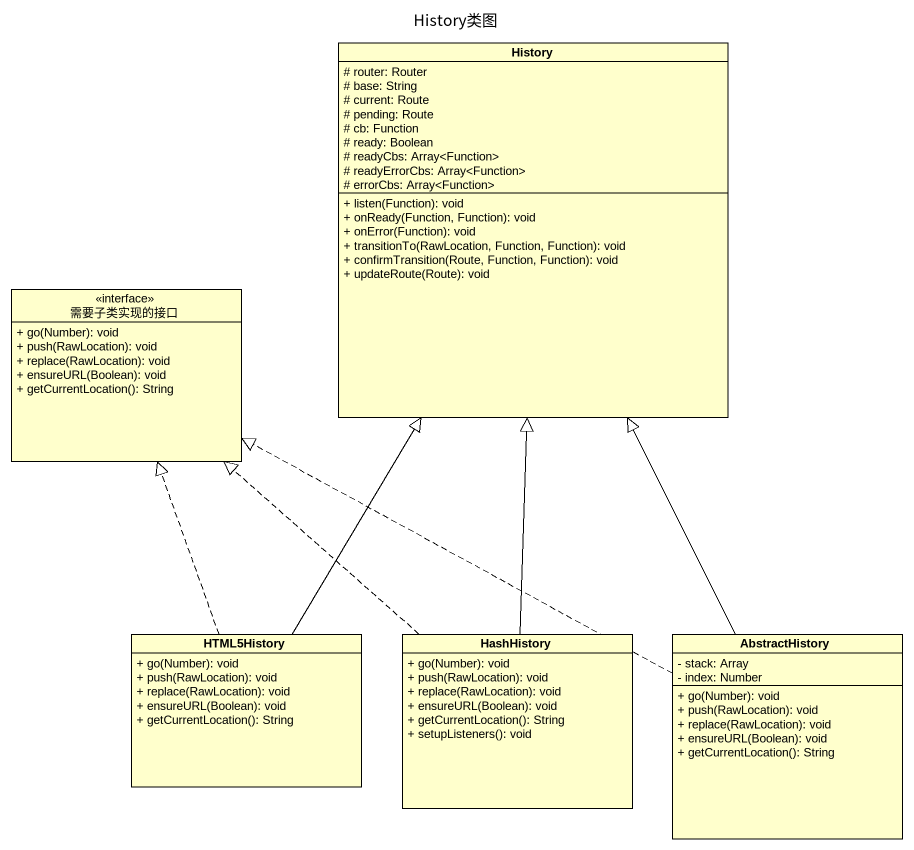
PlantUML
@startuml
title History类图
hide circle
hide empty members
skinparam classAttributeIconSize 0
class History {
  # router: Router
  # base: String
  # current: Route
  # pending: Route
  # cb: Function
  # ready: Boolean
  # readyCbs: Array<Function>
  # readyErrorCbs: Array<Function>
  # errorCbs: Array<Function>
  + listen(Function): void
  + onReady(Function, Function): void
  + onError(Function): void
  + transitionTo(RawLocation, Function, Function): void
  + confirmTransition(Route, Function, Function): void
  + updateRoute(Route): void
}
interface 需要子类实现的接口 {
  + go(Number): void
  + push(RawLocation): void
  + replace(RawLocation): void
  + ensureURL(Boolean): void
  + getCurrentLocation(): String
}
class HTML5History {
  + go(Number): void
  + push(RawLocation): void
  + replace(RawLocation): void
  + ensureURL(Boolean): void
  + getCurrentLocation(): String
}
class HashHistory {
  + go(Number): void
  + push(RawLocation): void
  + replace(RawLocation): void
  + ensureURL(Boolean): void
  + getCurrentLocation(): String
  + setupListeners(): void
}
class AbstractHistory {
  - stack: Array
  - index: Number
  + go(Number): void
  + push(RawLocation): void
  + replace(RawLocation): void
  + ensureURL(Boolean): void
  + getCurrentLocation(): String
}
HTML5History -up-|> History
HTML5History .up.|> 需要子类实现的接口
HashHistory -up-|> History
HashHistory .up.|> 需要子类实现的接口
AbstractHistory -up-|> History
AbstractHistory .left.|> 需要子类实现的接口
@enduml
